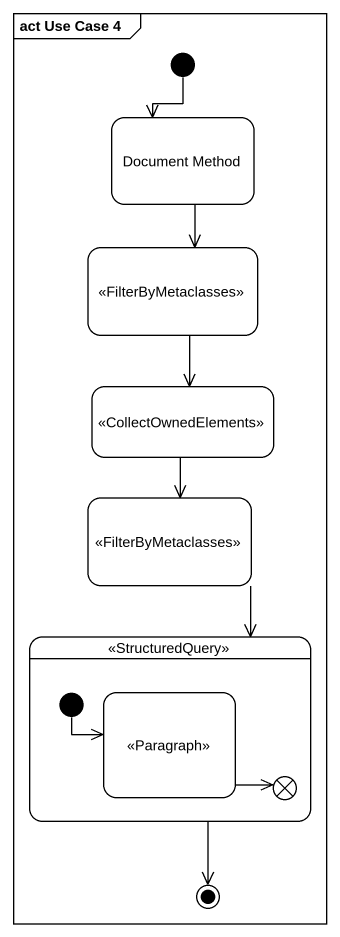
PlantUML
@startuml
mainframe act Use Case 4
hide empty description
state "Document Method" as Document_Method
state " " as state1 <<FilterByMetaclasses>>
state " " as state2 <<CollectOwnedElements>>
state " " as state3 <<FilterByMetaclasses>>
state " " as state4 <<StructuredQuery>> {
  state " " as state5 <<Paragraph>>
  state flowfinal1 <<end>>
  [*] -right-> state5
}
[*] --> Document_Method
Document_Method --> state1
state1 --> state2
state2 --> state3
state3 --> state4
state5 -right-> flowfinal1
state4 --> [*]
@enduml
